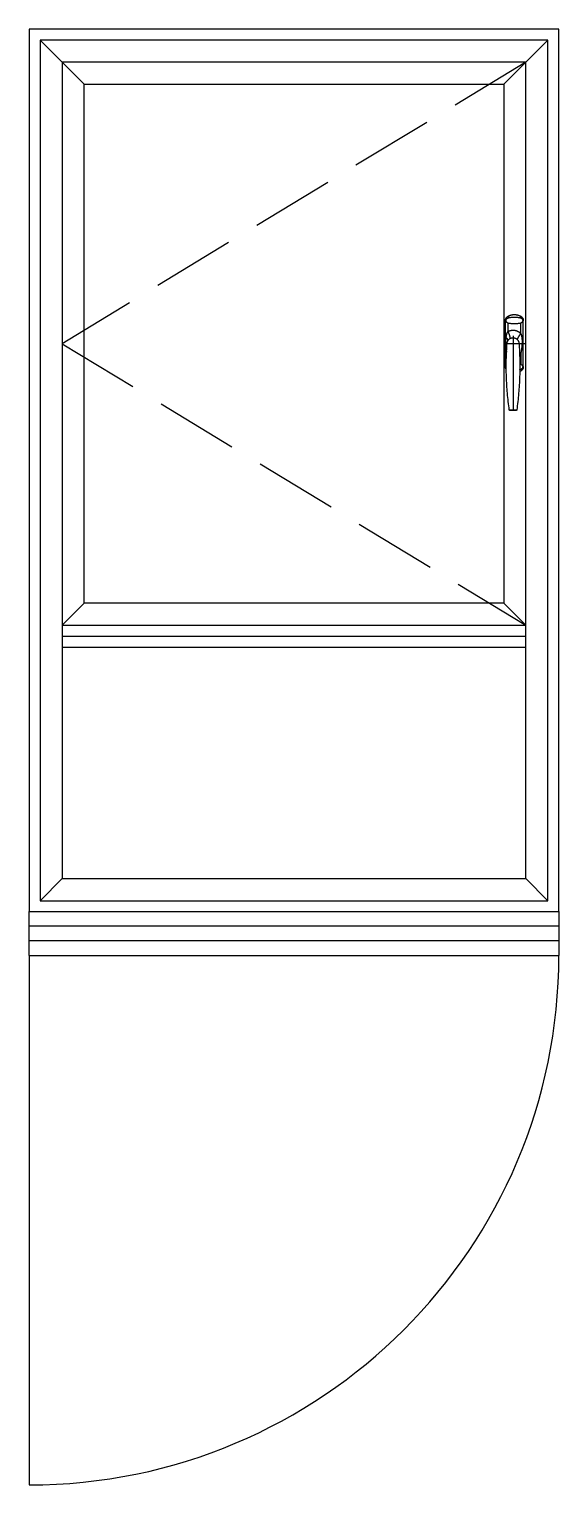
# Model space of a CAD drawing. Extents: x 61688 to 62888, y 25420 to 28720.
import ezdxf

# ---------------------------------------------------------------- set-up
doc = ezdxf.new("R2010")
doc.units = 0
doc.header["$LTSCALE"] = 25
doc.linetypes.add('DASH', pattern=[0.35, 0.25, -0.1])
for name, color, linetype in [('Sunac_Gridline_Glass', 134, 'Continuous'), ('Sunac_HardWare', 13, 'Continuous'), ('Sunac_Refline', 10, 'Continuous'), ('Sunac_Wall', 2, 'DASH')]:
    doc.layers.add(name, color=color, linetype=linetype)

# ---------------------------------------------------------------- blocks, each defined once
blk = doc.blocks.new('zs')
at = {"layer": 'Sunac_HardWare', "linetype": 'DASH', "ltscale": 100}
for p, q in [((-44.5, -52), (-44.5, 52)), ((-38.8, 23.2), (-38.8, 46.6)), ((-9.7, 46.6), (-9.7, 27.5)), ((-4, -52), (-4, 52)), ((-50, 0), (0, 0)), ((-21.2, 17.6), (-21.2, -151.5)), ((-21.2, 4.5), (-21.2, -6.9)), ((-38.8, -23.2), (-38.8, -46.6)), ((-12.8, -150.2), (-29.7, -150.2)), ((-28.2, -151.5), (-14.3, -151.5))]:
    blk.add_line(p, q, dxfattribs=at)
for centre, radius, start, end in [((-24.2, 36), 30, 62.7204, 117.2796), ((-32.5, 52), 12, 117.2796, 180), ((-37, 52.5), 6.15, 103.4197, 256.5803), ((-24.2, -0.9), 61.1, 76.5803, 103.4197), ((-24.2, 105.9), 61.1, 256.5803, 283.4197), ((-16, 52), 12, 0, 62.7204), ((-11.5, 52.5), 6.15, 283.4197, 76.5803), ((674.3, -51.1), 710.9, 175.7976, 188.0138), ((-21.2, 0), 13.5, 4.2024, 175.7976), ((-716.7, -51.1), 710.9, 351.9862, 4.2024), ((-32.5, -52), 12, 180, 242.7204), ((-37, -52.5), 6.15, 103.4197, 256.5803), ((-24.2, -105.9), 61.1, 101.671, 103.4197), ((-24.2, 0.9), 61.1, 256.5803, 258.3531), ((-24.2, -36), 30, 242.7204, 245.8599), ((-11.5, -52.5), 6.15, 335.9077, 23.8655), ((-16, -52), 12, 327.1977, 0), ((-28.2, -150), 1.5, 188.0138, 270), ((-14.3, -150), 1.5, 270, 351.9862)]:
    blk.add_arc(centre, radius, start, end, dxfattribs=at)
for points in [[(-44.5, 52), (-44.4, 52.2), (-44.1, 52.4), (-43.7, 52.6), (-43.1, 52.8)], [(-38, 62.7), (-38, 62.5), (-38, 62.1), (-37.8, 61.6), (-37.5, 60.8), (-37.4, 60.4)], [(-37.4, 60.4), (-37.2, 59.9), (-36.7, 58.9)], [(-11.1, 60.4), (-11.3, 59.9), (-11.8, 58.9)], [(-10.5, 62.7), (-10.4, 62.5), (-10.5, 62.1), (-10.7, 61.6), (-11, 60.8), (-11.1, 60.4)], [(-4, 52), (-4.1, 52.2), (-4.3, 52.4), (-4.8, 52.6), (-5.4, 52.8)], [(-38.8, 23.2), (-39.4, 21.4), (-39.9, 19.5), (-40.4, 17.4), (-40.8, 15.3), (-41.1, 13.1), (-41.4, 10.8), (-41.6, 8.6), (-41.8, 6.4), (-41.9, 4.2), (-42, 2.1), (-42, 0)], [(-38.8, -23.2), (-39.4, -21.4), (-39.9, -19.5), (-40.4, -17.4), (-40.8, -15.3), (-41.1, -13.1), (-41.4, -10.8), (-41.6, -8.6), (-41.8, -6.4), (-41.9, -4.2), (-42, -2.1), (-42, 0)], [(-9.7, 27.5), (-11.7, 28.6), (-13.7, 29.4), (-15.8, 30), (-18, 30.5), (-20.1, 30.7), (-22.3, 30.7), (-24.5, 30.5), (-26.7, 30.1), (-28.9, 29.5), (-31, 28.6), (-33.1, 27.6), (-35.1, 26.3), (-37, 24.8), (-38.8, 23.2)], [(-38.8, 23.2), (-36.9, 20.5), (-35.1, 18), (-33.5, 15.6), (-32.2, 13.4), (-31.1, 11.5), (-30.4, 9.9)], [(-9.7, 27.5), (-11, 24.3), (-12.1, 21.2), (-13.1, 18.3), (-13.8, 15.7), (-14.3, 13.5), (-14.5, 11.7)], [(-5.7, 13.8), (-6, 15.8), (-6.3, 17.7), (-6.6, 19.4), (-7, 21.1), (-7.5, 22.6), (-8, 24), (-8.5, 25.3), (-9.1, 26.4), (-9.7, 27.5)], [(-5.7, 13.8), (-7.3, 11.9), (-8.4, 10.1), (-9, 8.4), (-9.2, 6.8), (-8.9, 5.4)], [(-4.9, 0), (-4.9, 1.9), (-5, 4), (-5.1, 6.2), (-5.2, 8.6), (-5.4, 11.1), (-5.7, 13.8)], [(-4.9, 0), (-4.9, -1.9), (-5, -4), (-5.1, -6.2), (-5.2, -8.6), (-5.4, -11.1), (-5.7, -13.8)], [(-44.5, -52), (-44.4, -52.2), (-44.1, -52.4), (-43.7, -52.6), (-43.1, -52.8)], [(-38, -62.7), (-38, -62.5), (-38, -62.1), (-37.8, -61.6), (-37.5, -60.8), (-37.4, -60.4)], [(-37.4, -60.4), (-37.2, -59.9), (-36.7, -58.9)], [(-4, -52), (-4.1, -52.2), (-4.3, -52.4), (-4.8, -52.6), (-5.4, -52.8)]]:
    blk.add_spline(points, degree=3, dxfattribs=at)
for points, knots in [([(-38.8, -23.2), (-38.2, -22.3), (-37.2, -21), (-36.2, -19.6), (-35.9, -19.2)], [0, 0, 0, 0, 2.20078, 3.297346, 3.297346, 3.297346, 3.297346]), ([(-36.2, -25.6), (-36.5, -25.3), (-37.4, -24.6), (-38.2, -23.7), (-38.8, -23.2)], [18.819968, 18.819968, 18.819968, 18.819968, 19.570774, 21.20105, 21.20105, 21.20105, 21.20105]), ([(-5.7, -13.8), (-5.8, -14.5), (-5.9, -15.8), (-6.2, -17.6), (-6.5, -18.7), (-6.6, -19.2)], [0, 0, 0, 0, 1.320348, 2.58877, 3.659728, 3.659728, 3.659728, 3.659728])]:
    blk.add_open_spline(points, degree=3, knots=knots, dxfattribs=at)
blk.add_open_spline([(-5.7, -13.8), (-6.1, -13.3), (-6.5, -12.9), (-6.9, -12.4)], degree=3, dxfattribs=at)
blk = doc.blocks.new('*U5')
at = {"layer": 'Sunac_Gridline_Glass', "ltscale": 10}
for p, q in [((25, 1975), (125, 1875)), ((1075, 1875), (1175, 1975))]:
    blk.add_line(p, q, dxfattribs=at)
at = {"layer": 'Sunac_Gridline_Glass', "lineweight": -3}
for p, q in [((125, 698.9), (75, 648.9)), ((1125, 648.9), (1075, 698.9)), ((75, 648.9), (1125, 648.9)), ((75, 598.9), (1125, 598.9)), ((75, 75), (25, 23.9)), ((1125, 75), (1175, 23.9))]:
    blk.add_line(p, q, dxfattribs=at)
for points in [[(1175, 1975), (25, 1975), (25, 23.9), (1175, 23.9)], [(1125, 1925), (75, 1925), (75, 75), (1125, 75)], [(1075, 698.9), (125, 698.9), (125, 1875), (1075, 1875)]]:
    blk.add_lwpolyline(points, close=True, dxfattribs=at)
at = {"layer": 'Sunac_Gridline_Glass', "linetype": 'DASH', "ltscale": 30, "elevation": 0}
blk.add_lwpolyline([(1125, 1925), (75, 1287), (1125, 648.9)], dxfattribs=at)
at = {"layer": 'Sunac_Refline', "ltscale": 10}
blk.add_line((75, 623.9), (1125, 623.9), dxfattribs=at)
at = {"layer": 'Sunac_Wall', "lineweight": -3, "ltscale": 500}
blk.add_lwpolyline([(1200, 2000), (0, 2000), (0, 0), (1200, 0)], close=True, dxfattribs=at)
at = {"layer": 'Sunac_HardWare', "extrusion": (0, 0, -1), "zscale": -1}
blk.add_blockref('zs', (-1075, 1287, 0), dxfattribs=at)
blk = doc.blocks.new('*U4')
at = {"layer": 'Sunac_Gridline_Glass'}
for p, q in [((0, -100), (0, 0)), ((0, 0), (1200, 0)), ((1200, 0), (1200, -100)), ((1200, -33.3), (0, -33.3)), ((1200, -66.7), (0, -66.7)), ((0, -100), (1200, -100)), ((0, -100), (0, -1300))]:
    blk.add_line(p, q, dxfattribs=at)
blk.add_arc((0, -100), 1200, 270, 360, dxfattribs=at)

msp = doc.modelspace()

# ---------------------------------------------------------------- block references
for name in ['*U5', '*U4']:
    msp.add_blockref(name, (61687.5, 26719.9, 0))

doc.saveas('drawing.dxf')
